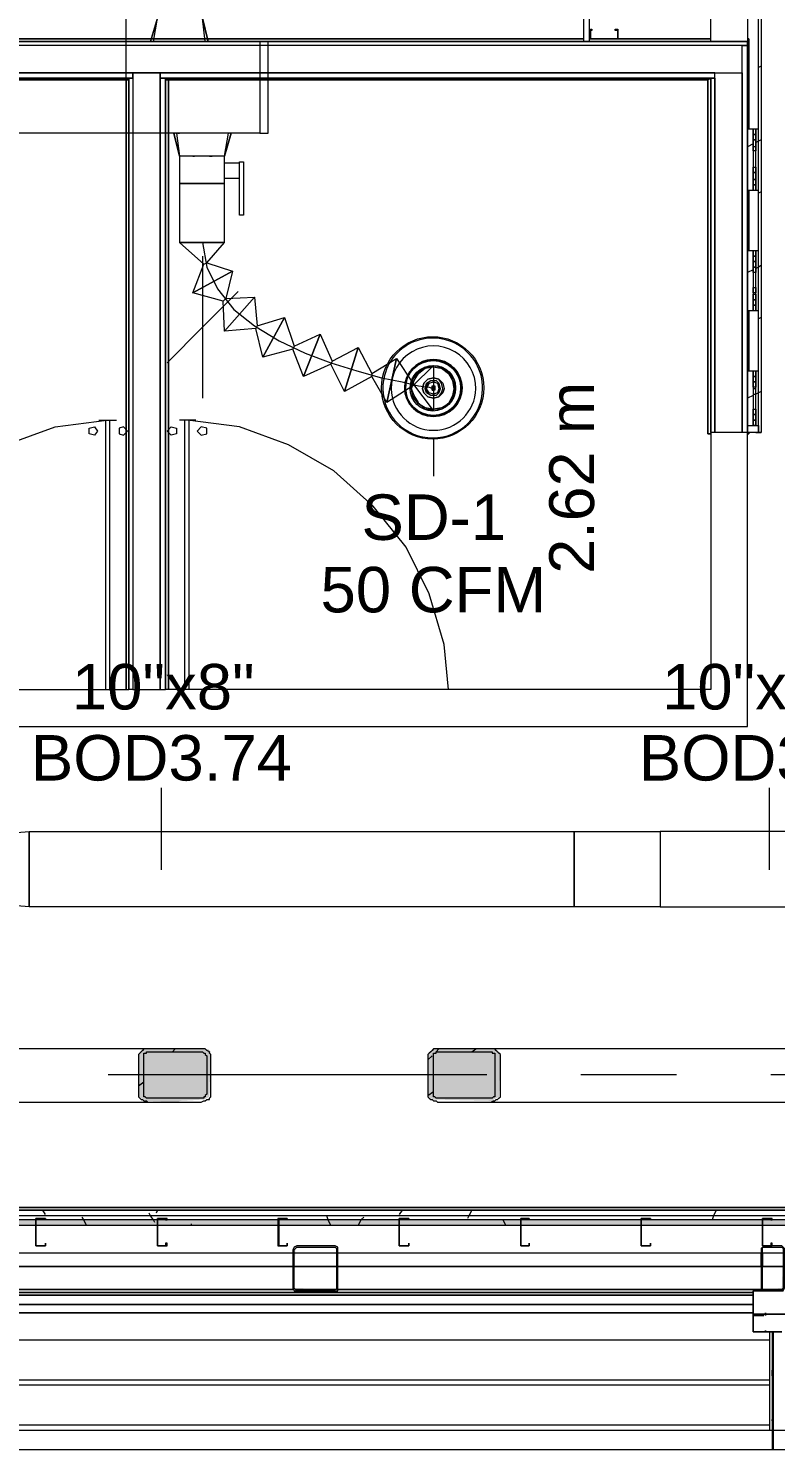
# Model space of a CAD drawing. Header units: metres. Extents: x 29 to 268, y -7 to 151.
# Drawn here: x 77.944 to 80.451, y 9.753 to 14.518 of the extents above; entities that cross this region are included whole.
import ezdxf

# ---------------------------------------------------------------- set-up
doc = ezdxf.new("R2010")
doc.units = ezdxf.units.M
doc.layers.add('HVAC - Ductos', color=5, linetype='Continuous', lineweight=50)
doc.layers.add('PDF2_Geometry', color=7, linetype='Continuous', true_color=0xaaaaaa)
doc.layers.add('PDF2_Solid Fills', color=7, linetype='Continuous', true_color=0xffffff)
doc.layers.add('PDF2_Text', color=7, linetype='Continuous')
doc.styles.add('PDF Helvetica', font='')
doc.styles.get('PDF Helvetica').set_extended_font_data('Helvetica')

msp = doc.modelspace()

# ---------------------------------------------------------------- hatches: boundary and pattern name
at = {"layer": 'PDF2_Solid Fills', "lineweight": 0, "transparency": 33554559}
for points in [[(78.3448, 10.9223), (78.45, 10.9177), (78.4502, 10.9177), (78.4502, 10.9223), (78.5327, 10.9269), (78.551, 10.936), (78.5556, 11.0864), (78.5556, 11.0873), (78.5465, 11.0965), (78.3265, 11.0965), (78.3219, 11.0919), (78.3173, 11.0873), (78.3127, 11.0781), (78.3127, 10.936), (78.3173, 10.936), (78.3219, 10.9315), (78.331, 10.9269)], [(79.3027, 10.9269), (79.5041, 10.9223), (79.5043, 10.9223), (79.5043, 10.9269), (79.5227, 10.936), (79.5273, 11.0818), (79.5273, 11.0827), (79.5135, 11.0965), (79.2981, 11.0965), (79.2935, 11.0919), (79.2889, 11.0873), (79.2843, 11.0781), (79.2843, 10.936), (79.2889, 10.936), (79.2935, 10.9315)], [(78.8352, 10.2944), (78.8352, 10.2852), (78.9819, 10.2852), (78.9819, 10.4364), (78.8352, 10.4364), (78.8306, 10.4273), (78.8306, 10.2944), (78.8352, 10.2989), (78.8398, 10.4319), (78.9773, 10.4319), (78.9773, 10.2898), (78.8398, 10.2944)]]:
    msp.add_hatch(color=256, dxfattribs=at).paths.add_polyline_path(points)
h = msp.add_hatch(color=256, dxfattribs=at)
h.paths.add_polyline_path([(48.7362, 10.5052), (48.7362, 10.5235), (46.7241, 10.5235), (46.7241, 10.5052)])
h.paths.add_polyline_path([(93.204, 10.5052), (93.204, 10.5235), (91.3708, 10.5235), (91.3708, 10.5052)])
h.paths.add_polyline_path([(91.3662, 10.5052), (91.3662, 10.5235), (89.3403, 10.5235), (89.3403, 10.5052)])
h.paths.add_polyline_path([(89.3357, 10.5052), (89.3357, 10.5235), (88.529, 10.5235), (88.529, 10.5052)])
h.paths.add_polyline_path([(88.5245, 10.5052), (88.5245, 10.5235), (86.4986, 10.5235), (86.4986, 10.5052)])
h.paths.add_polyline_path([(86.494, 10.5052), (86.494, 10.5235), (84.4682, 10.5235), (84.4682, 10.5052)])
h.paths.add_polyline_path([(84.4636, 10.5052), (84.4636, 10.5235), (83.6569, 10.5235), (83.6569, 10.5052)])
h.paths.add_polyline_path([(83.6523, 10.5052), (83.6523, 10.5235), (81.6265, 10.5235), (81.6265, 10.5052)])
h.paths.add_polyline_path([(81.6219, 10.5052), (81.6219, 10.5235), (78.7847, 10.5235), (78.7847, 10.5052)])
h.paths.add_polyline_path([(78.7802, 10.5052), (78.7802, 10.5235), (76.7543, 10.5235), (76.7543, 10.5052)])
h.paths.add_polyline_path([(76.7497, 10.5052), (76.7497, 10.5235), (73.9126, 10.5235), (73.9126, 10.5052)])
h.paths.add_polyline_path([(73.9081, 10.5052), (73.9081, 10.5235), (71.8822, 10.5235), (71.8822, 10.5052)])
h.paths.add_polyline_path([(71.8776, 10.5052), (71.8776, 10.5235), (71.071, 10.5235), (71.071, 10.5052)])
h.paths.add_polyline_path([(71.0664, 10.5052), (71.0664, 10.5235), (69.0405, 10.5235), (69.0405, 10.5052)])
h.paths.add_polyline_path([(69.036, 10.5052), (69.036, 10.5235), (67.01, 10.5235), (67.01, 10.5052)])
h.paths.add_polyline_path([(67.0055, 10.5052), (67.0055, 10.5235), (66.1988, 10.5235), (66.1988, 10.5052)])
h.paths.add_polyline_path([(66.1942, 10.5052), (66.1942, 10.5235), (64.1684, 10.5235), (64.1684, 10.5052)])
h.paths.add_polyline_path([(64.1638, 10.5052), (64.1638, 10.5235), (62.1379, 10.5235), (62.1379, 10.5052)])
h.paths.add_polyline_path([(62.1334, 10.5052), (62.1334, 10.5235), (61.3267, 10.5235), (61.3267, 10.5052)])
h.paths.add_polyline_path([(61.3221, 10.5052), (61.3221, 10.5235), (59.2963, 10.5235), (59.2963, 10.5052)])
h.paths.add_polyline_path([(59.2917, 10.5052), (59.2917, 10.5235), (56.4546, 10.5235), (56.4546, 10.5052)])
h.paths.add_polyline_path([(56.45, 10.5052), (56.45, 10.5235), (54.4242, 10.5235), (54.4242, 10.5052)])
h.paths.add_polyline_path([(54.4196, 10.5052), (54.4196, 10.5235), (51.5824, 10.5235), (51.5824, 10.5052)])
h.paths.add_polyline_path([(51.5778, 10.5052), (51.5778, 10.5235), (49.552, 10.5235), (49.552, 10.5052)])
h.paths.add_polyline_path([(49.5474, 10.5052), (49.5474, 10.5235), (48.7408, 10.5235), (48.7408, 10.5052)])
h = msp.add_hatch(color=256, dxfattribs=at)
h.paths.add_polyline_path([(80.4761, 10.4319), (80.4761, 10.4364), (80.4119, 10.4364)])
h.paths.add_polyline_path([(80.4761, 10.2898), (80.4806, 10.4259), (80.4806, 10.4273), (80.4761, 10.4273), (80.4715, 10.2944), (80.4073, 10.2898), (80.4761, 10.2852)])
h.paths.add_polyline_path([(80.4073, 10.4273), (80.4027, 10.4273), (80.4027, 10.2944)])

# ---------------------------------------------------------------- linework, layer by layer
at = {"layer": 'HVAC - Ductos', "lineweight": 0}
for points in [[(78.2715, 14.3185), (78.2715, 14.6485)], [(78.3631, 14.4744), (78.3769, 14.5523), (78.3539, 14.4744), (78.3585, 14.4744), (78.3631, 14.4744), (78.3677, 14.4744), (78.3769, 14.4744)], [(78.3585, 14.4744), (78.3539, 14.4744), (78.3769, 14.5523), (78.3815, 14.5523), (78.3769, 14.5523)], [(78.5465, 14.4744), (78.5281, 14.5523), (78.5465, 14.4744)], [(78.5373, 14.4744), (78.5281, 14.5523)], [(78.3723, 14.4744), (78.3723, 14.4744)], [(78.3815, 14.4744), (78.3952, 14.4744), (78.3997, 14.4744)], [(78.4043, 14.4744), (78.4089, 14.4744), (78.4181, 14.4744), (78.4319, 14.4744), (78.4365, 14.4744), (78.441, 14.4744), (78.4639, 14.4744)], [(78.4685, 14.4744), (78.4731, 14.4744), (78.4869, 14.4744), (78.496, 14.4744), (78.5006, 14.4744), (78.5052, 14.4744), (78.5235, 14.4744)], [(78.5281, 14.4744), (78.5373, 14.4744), (78.5419, 14.4744), (78.5465, 14.4744), (78.5419, 14.4744)], [(78.4319, 14.1673), (78.4502, 14.0894), (78.4319, 14.1673)], [(78.5097, 14.1673), (78.5052, 14.1673), (78.4915, 14.1673), (78.4823, 14.1673), (78.4777, 14.1673), (78.4731, 14.1673), (78.4548, 14.1673), (78.441, 14.1673), (78.4502, 14.0894)], [(78.4456, 14.1673), (78.4502, 14.1673)], [(78.6198, 14.1673), (78.6244, 14.1673), (78.6015, 14.0894), (78.5969, 14.0894), (78.5923, 14.0894), (78.5831, 14.0894), (78.5647, 14.0894), (78.5465, 14.0894), (78.5281, 14.0894), (78.5097, 14.0894), (78.4915, 14.0894), (78.4731, 14.0894), (78.4593, 14.0894), (78.4548, 14.0894), (78.4502, 14.0894), (78.4502, 13.9977), (78.4548, 13.9977), (78.4593, 13.9977), (78.4731, 13.9977), (78.4915, 13.9977), (78.5097, 13.9977), (78.5281, 13.9977), (78.5465, 13.9977), (78.5647, 13.9977), (78.5831, 13.9977), (78.5923, 13.9977), (78.6015, 13.9977), (78.6015, 14.0161), (78.6519, 14.0161)], [(78.5969, 14.1673), (78.5831, 14.1673), (78.5739, 14.1673), (78.5693, 14.1673), (78.5602, 14.1673), (78.5465, 14.1673), (78.5419, 14.1673), (78.5373, 14.1673), (78.5143, 14.1673)], [(78.6519, 14.0207), (78.6519, 14.0252), (78.6519, 14.0298), (78.6519, 14.0389), (78.6519, 14.0435), (78.6519, 14.0481), (78.6519, 14.0573), (78.6519, 14.0619), (78.6519, 14.0665), (78.6015, 14.0665), (78.6015, 14.0894), (78.6152, 14.1673)], [(78.6015, 14.0894), (78.6244, 14.1673), (78.6198, 14.1673), (78.6152, 14.1673), (78.6106, 14.1673), (78.6015, 14.1673)], [(78.4548, 14.0894), (78.4548, 14.0894)], [(78.4548, 14.0894), (78.4548, 14.0894)], [(78.6015, 14.0161), (78.6015, 14.0207), (78.6015, 14.0252), (78.6015, 14.0298), (78.6015, 14.0389), (78.6015, 14.0481), (78.6015, 14.0573), (78.6015, 14.0619), (78.6015, 14.0665)], [(78.5419, 13.7319), (78.6289, 13.7044), (78.496, 13.6311), (78.5327, 13.7273), (78.5419, 13.7319), (78.6015, 13.8007), (78.6015, 13.9977), (78.5923, 13.9977), (78.5831, 13.9977), (78.5647, 13.9977), (78.5465, 13.9977), (78.5281, 13.9977), (78.5097, 13.9977), (78.4915, 13.9977), (78.4731, 13.9977), (78.4593, 13.9977), (78.4548, 13.9977), (78.4502, 13.9977), (78.4502, 13.8007), (78.6015, 13.8007), (78.4502, 13.8007), (78.5327, 13.7273)], [(78.5281, 13.8007), (78.5419, 13.7181), (78.5785, 13.6448), (78.6335, 13.5761), (78.7023, 13.5211), (78.7847, 13.4707), (78.8719, 13.4294), (78.9589, 13.3973), (79.0461, 13.3698), (79.1285, 13.3469), (79.1973, 13.3331), (79.2523, 13.3194), (79.2889, 13.3148), (79.3027, 13.3102)], [(78.5281, 13.7548), (78.5281, 13.5165), (78.5281, 13.2781)], [(78.606, 13.6127), (78.7023, 13.6173), (78.6015, 13.5027), (78.5969, 13.6035), (78.496, 13.6311), (78.6289, 13.7044), (78.606, 13.6127), (78.5969, 13.6035)], [(78.6473, 13.6357), (78.5281, 13.5165), (78.4089, 13.3973)], [(78.7115, 13.5211), (78.8031, 13.5485), (78.7298, 13.4157), (78.7069, 13.5119), (78.6015, 13.5027), (78.7023, 13.6173), (78.7115, 13.5211), (78.7069, 13.5119)], [(78.8352, 13.4523), (78.9223, 13.4935), (78.8673, 13.3515), (78.8306, 13.4431), (78.7298, 13.4157), (78.8031, 13.5485), (78.8352, 13.4523), (78.8306, 13.4431)], [(78.9635, 13.4019), (79.0506, 13.4477), (79.0048, 13.3011), (78.9589, 13.3927), (78.8673, 13.3515), (78.9223, 13.4935), (78.9635, 13.4019), (78.9589, 13.3927)], [(79.0965, 13.3607), (79.1789, 13.4111), (79.1469, 13.2644), (79.0965, 13.3515), (79.0048, 13.3011), (79.0506, 13.4477), (79.0965, 13.3607), (79.0965, 13.3515)], [(79.2339, 13.3194), (79.1469, 13.2644), (79.1789, 13.4111), (79.2339, 13.3285), (79.2339, 13.3194), (79.3027, 13.3881), (79.3027, 13.2369), (79.2752, 13.2415), (79.2706, 13.2461), (79.2523, 13.2598), (79.2339, 13.2827), (79.2293, 13.2873)], [(79.2523, 13.2644), (79.2385, 13.2873), (79.2293, 13.3102), (79.2385, 13.3377), (79.2523, 13.3607), (79.2752, 13.3789), (79.3027, 13.3835), (79.3302, 13.3789), (79.3531, 13.3607), (79.3669, 13.3377), (79.3715, 13.3102), (79.3669, 13.2873), (79.3531, 13.2598), (79.3302, 13.2461), (79.3027, 13.2415), (79.2752, 13.2461), (79.2523, 13.2598)], [(79.2293, 13.3377), (79.2339, 13.3423), (79.2523, 13.3652), (79.2706, 13.3789), (79.2752, 13.3835)], [(79.2752, 13.3789), (79.3027, 13.3881)], [(79.3027, 13.3835), (79.3256, 13.3789)], [(79.3302, 13.3835), (79.3348, 13.3789), (79.3531, 13.3652), (79.3669, 13.3423)], [(79.3715, 13.3423), (79.3715, 13.3377), (79.3761, 13.3102), (79.3715, 13.2873), (79.3715, 13.2827)], [(79.2339, 13.2873), (79.2293, 13.3102), (79.2339, 13.3377)], [(79.3027, 13.2369), (79.2339, 13.3285)], [(79.3669, 13.2827), (79.3531, 13.2598), (79.3348, 13.2461), (79.3302, 13.2415)], [(79.3256, 13.2415), (79.3027, 13.2415)], [(79.3027, 13.1407), (79.3027, 13.0169)], [(78.3906, 11.6969), (78.3906, 11.9719)], [(80.4302, 11.6969), (80.4302, 11.9719)]]:
    msp.add_lwpolyline(points, dxfattribs=at)
for points in [[(78.7481, 14.4744), (78.7206, 14.4744), (78.7206, 14.1673), (76.3143, 14.1673), (76.3143, 14.4744), (78.7206, 14.4744), (78.7206, 14.1673), (78.7481, 14.1673)], [(78.4365, 14.1673), (78.4319, 14.1673)], [(78.496, 14.0894), (78.5006, 14.0894)], [(78.551, 14.0894), (78.5556, 14.0894), (78.5602, 14.0894), (78.5556, 14.0894)], [(78.6656, 13.8923), (78.6519, 13.8923), (78.6519, 14.0711), (78.6656, 14.0711)], [(78.4502, 13.8007), (78.4548, 13.8007), (78.4593, 13.8007), (78.4731, 13.8007), (78.4915, 13.8007), (78.5097, 13.8007), (78.5281, 13.8007), (78.5465, 13.8007), (78.5647, 13.8007), (78.5831, 13.8007), (78.5923, 13.8007), (78.6015, 13.8007), (78.5923, 13.8007), (78.5831, 13.8007), (78.5647, 13.8007), (78.5465, 13.8007), (78.5281, 13.8007), (78.5097, 13.8007), (78.4915, 13.8007), (78.4731, 13.8007), (78.4593, 13.8007), (78.4548, 13.8007)], [(79.2661, 13.3102), (79.2706, 13.2965), (79.2843, 13.2827), (79.3027, 13.2781), (79.3211, 13.2827), (79.3302, 13.2965), (79.3348, 13.3102), (79.3302, 13.3285), (79.3211, 13.3423), (79.3027, 13.3469), (79.2843, 13.3423), (79.2706, 13.3285), (79.2661, 13.3102), (79.2706, 13.3285), (79.2843, 13.3423), (79.3027, 13.3469), (79.3211, 13.3423), (79.3348, 13.3285), (79.3393, 13.3102), (79.3348, 13.2965), (79.3211, 13.2827), (79.3027, 13.2781), (79.2843, 13.2827), (79.2706, 13.2965)], [(79.2752, 13.3102), (79.2798, 13.3285), (79.2935, 13.3377), (79.3119, 13.3377), (79.3211, 13.3285), (79.3256, 13.3102), (79.3211, 13.2965), (79.3119, 13.2873), (79.2935, 13.2873), (79.2843, 13.2965)], [(79.2752, 13.3102), (79.2843, 13.3285), (79.2935, 13.3377), (79.3119, 13.3377), (79.3211, 13.3285), (79.3256, 13.3102), (79.3211, 13.2965), (79.3119, 13.2873), (79.2935, 13.2873), (79.2798, 13.2965)], [(79.2798, 13.3102), (79.2889, 13.3285), (79.3027, 13.3331), (79.3165, 13.3285), (79.3211, 13.3102), (79.3165, 13.2965), (79.3027, 13.2919), (79.2889, 13.2965)], [(79.3073, 13.3102), (79.3027, 13.3148), (79.2981, 13.3148), (79.2981, 13.3102), (79.2981, 13.3194), (79.3073, 13.3194)], [(79.2981, 13.3102), (79.2981, 13.3057), (79.3027, 13.3057), (79.3073, 13.3102), (79.3073, 13.3057), (79.2981, 13.3057)], [(82.5156, 11.8252), (80.0635, 11.8252), (80.0635, 11.5731), (82.5156, 11.5731), (82.5156, 11.8252), (82.6715, 11.9765), (82.6715, 11.5731), (82.5156, 11.5731)], [(77.946, 11.5731), (77.6527, 11.596), (77.6527, 11.8023), (77.946, 11.8252)], [(77.946, 11.8252), (79.7748, 11.8252), (79.7748, 11.5731), (77.946, 11.5731)], [(80.0635, 11.8252), (80.0635, 11.5731), (79.7748, 11.5731), (79.7748, 11.8252)]]:
    msp.add_lwpolyline(points, close=True, dxfattribs=at)
for points in [[(79.4677, 13.3102, 1.013409), (79.1331, 13.3102, 0.986365)], [(79.4448, 13.3102, 1.008129), (79.1606, 13.3102, 0.98102)], [(79.3989, 13.3102, 1.018374), (79.2065, 13.3102, 0.971356)]]:
    msp.add_lwpolyline(points, format="xyb", close=True, dxfattribs=at)
at = {"layer": 'HVAC - Ductos', "color": 7, "lineweight": 0}
for centre, radius in [((79.3001, 13.3129), 0.1716), ((79.3028, 13.3125), 0.0963), ((79.3001, 13.3125), 0.0937), ((79.3022, 13.3125), 0.0921), ((79.303, 13.3145), 0.0738), ((79.3008, 13.3113), 0.0761)]:
    msp.add_circle(centre, radius, dxfattribs=at)
at = {"layer": 'PDF2_Geometry', "lineweight": 0}
for points in [[(80.3569, 18.2373), (80.3569, 14.4744), (80.3569, 14.4607), (80.3569, 13.1636), (80.3385, 13.1636), (80.3385, 14.4607), (80.3569, 14.4607), (76.3281, 14.4607), (76.3281, 14.4744), (76.3189, 14.4835), (76.3189, 14.1811), (76.3189, 14.4835), (76.3281, 14.4835), (76.3189, 14.4835), (76.3281, 14.4744), (76.3281, 18.2373)], [(76.4518, 18.2373), (76.4518, 14.4744), (80.2331, 14.4744), (80.3569, 14.4744), (76.3281, 14.4744), (76.4518, 14.4744), (76.8597, 14.4744), (76.8781, 14.4744), (79.8069, 14.4744), (76.8781, 14.4744), (76.8781, 18.2373)], [(76.8597, 18.2373), (76.8597, 14.4744), (76.4518, 14.4744), (80.2331, 14.4744), (79.8252, 14.4744), (79.8069, 14.4744), (79.8069, 18.2373)], [(79.8252, 18.2373), (79.8252, 14.4744), (80.2331, 14.4744), (80.2331, 18.2373)], [(80.3569, 14.1811), (80.3569, 14.4744), (80.3615, 14.4835), (80.3569, 14.4835), (80.3615, 14.4835), (80.3615, 14.1811), (80.3615, 14.4835), (80.3569, 14.4744), (76.3281, 14.4744), (76.3281, 13.1636), (76.3281, 14.4744), (76.3281, 13.1636), (76.3097, 13.1636), (76.296, 13.1636), (76.2777, 13.1636)], [(76.3281, 12.1781), (80.2331, 12.1781), (80.3569, 12.1781), (80.3569, 13.1636), (80.3569, 14.3507), (80.3569, 14.4744), (80.3569, 14.1811), (80.3752, 14.1811), (80.3844, 14.1811), (80.3844, 14.1627), (80.3752, 14.1627), (80.3844, 14.1627), (80.3844, 14.1444), (80.3752, 14.1444), (80.3752, 14.1627), (80.3752, 14.1811), (80.3752, 13.9748), (80.3569, 13.9748), (80.3569, 13.7731), (80.3752, 13.7731), (80.3844, 13.7731), (80.3844, 13.7548), (80.3752, 13.7548), (80.3844, 13.7548), (80.3844, 13.7365), (80.3752, 13.7365), (80.3752, 13.7548), (80.3752, 13.7731), (80.3752, 13.5715), (80.3569, 13.5715), (80.3569, 13.3698), (80.3752, 13.3698), (80.3844, 13.3698), (80.3844, 13.3515), (80.3752, 13.3515), (80.3844, 13.3515), (80.3844, 13.3331), (80.3752, 13.3331), (80.3752, 13.3515), (80.3752, 13.3698), (80.3752, 13.1865), (80.3752, 13.2048), (80.3844, 13.2048), (80.3844, 13.1865), (80.3752, 13.1865), (80.3844, 13.1865), (80.3844, 13.3698), (80.3935, 13.3698)], [(79.8298, 14.4835), (79.8298, 14.4835)], [(79.8298, 14.4835), (79.8298, 14.4835)], [(79.9215, 14.4835), (79.9215, 14.4835)], [(79.9215, 14.4835), (79.9215, 14.4835)], [(80.3569, 14.4744), (80.3569, 14.4744)], [(80.4027, 14.3919), (80.3935, 14.3873)], [(76.4518, 12.3019), (78.2806, 12.3019), (78.2806, 14.3507), (78.2943, 14.3507), (78.2943, 14.369), (76.4381, 14.369)], [(76.4381, 14.3507), (78.2943, 14.3507), (78.2943, 12.3019), (78.2806, 12.3019), (78.2806, 14.3507), (78.2806, 12.3019), (78.2806, 14.3507), (76.4518, 14.3507), (78.2347, 14.3507), (76.4518, 14.3507)], [(76.461, 14.3461), (78.2806, 14.3461), (76.461, 14.3461)], [(78.2806, 14.3507), (78.2806, 12.3019), (78.2806, 14.3507)], [(78.386, 14.3507), (78.386, 14.3507)], [(78.4043, 14.3507), (78.4043, 14.3507)], [(78.4043, 12.3019), (78.4043, 14.3507), (78.4043, 12.3019)], [(80.2469, 14.3507), (80.2469, 14.3507)], [(80.3935, 13.9748), (80.3844, 13.9748), (80.3844, 14.1811), (80.3935, 14.1811)], [(80.3752, 14.1307), (80.3569, 14.1215)], [(80.3844, 14.1215), (80.3844, 14.1077), (80.3752, 14.1077), (80.3752, 14.1215)], [(80.4027, 14.1444), (80.3935, 14.1398), (80.3844, 14.1352)], [(80.3569, 13.7731), (80.3569, 13.9748)], [(80.4027, 13.9702), (80.3935, 13.9657)], [(80.3935, 13.5715), (80.3844, 13.5715), (80.3844, 13.7731), (80.3935, 13.7731)], [(80.4027, 13.7227), (80.3935, 13.7181), (80.3844, 13.7136)], [(80.3752, 13.709), (80.3569, 13.6998)], [(80.3569, 13.3698), (80.3569, 13.5715)], [(80.4027, 13.5485), (80.3935, 13.544)], [(80.4027, 13.3011), (80.3935, 13.2965), (80.3844, 13.2919), (80.3844, 13.3102), (80.3752, 13.3102), (80.3752, 13.2919), (80.3844, 13.2919)], [(80.3752, 13.2873), (80.3569, 13.2781)], [(77.3319, 12.3019), (77.3456, 12.4531), (77.396, 12.6227), (77.4739, 12.7785), (77.5839, 12.9161), (77.7169, 13.0352), (77.8681, 13.1223), (78.0331, 13.1819), (78.2073, 13.2048)], [(78.1798, 13.2048), (78.2393, 13.2048)], [(78.2027, 13.2048), (78.2027, 12.3019)], [(78.2165, 12.3019), (78.2165, 13.2048)], [(78.5052, 13.2048), (78.4502, 13.2048)], [(78.4685, 12.3019), (78.4685, 13.2048)], [(79.3531, 12.3019), (79.3393, 12.4531), (79.2889, 12.6227), (79.2111, 12.7785), (79.1011, 12.9161), (78.9681, 13.0352), (78.8169, 13.1223), (78.6519, 13.1819), (78.4777, 13.2048)], [(78.4823, 13.2048), (78.4823, 12.3019)], [(80.2331, 13.1636), (80.2331, 13.1636)], [(80.3569, 13.1636), (80.3569, 13.1636)], [(80.3844, 13.1636), (80.3752, 13.1636)], [(80.3844, 13.1636), (80.4027, 13.1636)], [(78.2806, 12.3019), (78.2806, 12.3019)], [(78.3448, 11.0965), (74.6414, 11.0965)], [(78.4273, 11.0873), (78.4365, 11.0965)], [(79.2843, 11.0598), (79.2981, 11.0735)], [(79.3119, 11.0873), (79.3211, 11.0965)], [(79.4311, 11.0873), (79.4448, 11.0965)], [(83.1894, 11.0965), (79.4952, 11.0965)], [(79.4815, 11.0093), (78.2119, 11.0093)], [(80.1185, 11.0093), (79.7977, 11.0093)], [(81.7044, 11.0093), (80.4348, 11.0093)], [(78.3127, 10.9727), (78.331, 10.9865)], [(74.6414, 10.9177), (78.3448, 10.9177)], [(79.2843, 10.9406), (79.3027, 10.9544)], [(79.4952, 10.9177), (83.1894, 10.9177)], [(93.204, 10.5556), (46.7241, 10.5556), (46.7241, 10.5281), (46.7241, 10.4364), (46.7241, 10.4136), (93.204, 10.4136)], [(93.204, 10.5373), (46.7241, 10.5373)], [(74.4077, 10.5556), (83.4049, 10.5556)], [(83.4049, 10.5556), (74.4077, 10.5556)], [(74.4077, 10.5556), (83.4049, 10.5556)], [(83.4049, 10.5556), (74.4077, 10.5556)], [(74.4077, 10.5556), (83.4049, 10.5556)], [(74.4077, 10.5556), (83.4049, 10.5556)], [(74.4077, 10.5556), (83.4049, 10.5556)], [(83.4049, 10.5556), (74.4077, 10.5556)], [(74.4077, 10.5556), (83.4049, 10.5556)], [(83.4049, 10.5556), (74.4077, 10.5556)], [(78.7802, 10.5235), (78.3769, 10.5235), (77.9689, 10.5235), (77.5656, 10.5235), (77.1577, 10.5235), (76.7543, 10.5235)], [(78.7802, 10.5052), (78.3769, 10.5052), (77.9689, 10.5052), (77.5656, 10.5052), (77.1577, 10.5052), (76.7543, 10.5052)], [(81.6219, 10.5235), (81.2185, 10.5235), (80.8107, 10.5235), (80.4073, 10.5235), (79.9994, 10.5235), (79.5961, 10.5235), (79.1881, 10.5235), (78.7847, 10.5235)], [(81.6219, 10.5052), (81.2185, 10.5052), (80.8107, 10.5052), (80.4073, 10.5052), (79.9994, 10.5052), (79.5961, 10.5052), (79.1881, 10.5052), (78.7847, 10.5052)], [(80.4119, 10.4364), (80.4073, 10.4319), (80.4027, 10.4273), (80.4027, 10.2944), (80.4073, 10.2852), (80.4119, 10.2852), (80.4715, 10.2852), (80.4761, 10.2852), (80.4807, 10.2944), (80.4807, 10.4273), (80.4761, 10.4319), (80.4715, 10.4364), (80.4394, 10.4364)], [(78.8306, 10.4136), (78.8306, 10.3677)], [(78.9819, 10.3677), (78.9819, 10.4136)], [(80.4027, 10.3677), (80.4027, 10.4136)], [(80.4073, 10.4136), (80.4073, 10.3677)], [(78.8673, 10.2119), (78.9452, 10.2119)], [(80.3752, 10.2027), (80.3752, 10.2027)], [(80.3752, 10.2027), (80.3752, 10.2027)], [(80.4165, 10.2027), (80.4165, 10.2073), (80.4165, 10.2119)], [(80.4165, 10.2027), (80.4165, 10.2073), (80.4165, 10.2119)], [(80.4165, 10.2119), (80.4165, 10.2073), (80.4165, 10.2027)], [(80.4165, 10.2119), (80.4165, 10.2073), (80.4165, 10.2027)], [(80.4715, 10.1477), (80.4165, 10.1477), (80.4119, 10.1477), (80.4073, 10.1477), (80.4119, 10.1477), (80.4165, 10.1477), (80.4165, 10.1523), (80.4165, 10.1477), (80.4302, 10.1477), (80.4165, 10.1477), (80.4715, 10.1477)], [(77.3731, 9.7535), (80.4439, 9.7535), (80.4439, 9.7627), (80.4439, 9.7719), (80.4439, 9.7856), (80.4439, 9.7993), (80.4439, 9.8177), (80.4439, 10.1477), (80.4394, 10.1477), (80.4302, 10.1477), (80.4302, 9.8177), (77.3869, 9.8177)], [(80.4302, 10.1202), (77.3869, 10.1202)], [(80.4715, 10.1477), (80.4165, 10.1477), (80.3752, 10.1477), (80.4165, 10.1477), (80.4119, 10.1477), (80.4073, 10.1477), (80.4119, 10.1477), (80.4165, 10.1477), (80.4715, 10.1477)], [(80.4257, 10.1477), (80.4165, 10.1477), (80.4257, 10.1477)], [(80.4257, 10.1477), (80.4165, 10.1477), (80.4257, 10.1477)], [(80.4302, 10.1477), (80.4394, 10.1477), (80.4439, 10.1477)], [(80.4302, 10.1477), (80.4302, 10.1477)], [(80.4302, 10.1477), (80.4302, 10.1477)], [(80.4394, 10.1477), (80.4394, 9.8177)], [(80.4439, 9.8177), (80.4394, 9.8177), (80.4394, 9.7993), (80.4394, 9.7856), (80.4394, 9.7719), (80.4394, 9.7627), (80.4394, 9.7535), (83.5148, 9.7535), (83.5148, 9.7627), (83.5148, 9.7719), (83.5148, 9.7856), (83.5148, 9.7993), (83.5148, 9.8177), (83.5148, 10.1431)], [(80.4577, 10.1477), (80.4439, 10.1477), (80.4577, 10.1477)], [(80.4394, 10.001), (80.4394, 10.0194)], [(77.3869, 9.9873), (80.4302, 9.9873)], [(80.4302, 9.969), (77.3869, 9.969)], [(86.5811, 9.8177), (83.5103, 9.8177), (83.5148, 9.8177), (80.4394, 9.8177), (80.4439, 9.8177), (77.3731, 9.8177), (77.3777, 9.8177), (74.3068, 9.8177), (74.3114, 9.8177), (71.2405, 9.8177), (71.2451, 9.8177), (68.1743, 9.8177), (68.1788, 9.8177), (65.108, 9.8177), (65.1126, 9.8177), (62.0417, 9.8177), (62.0463, 9.8177), (58.9755, 9.8177), (58.98, 9.8177), (55.9091, 9.8177)], [(77.3869, 9.836), (80.4302, 9.836)], [(80.4394, 9.8498), (80.4394, 9.8544)], [(80.4302, 9.7535), (80.4394, 9.7535)], [(80.4302, 9.7535), (80.4302, 9.7535)], [(80.4394, 9.7535), (80.4394, 9.7535)], [(80.4439, 9.7535), (80.4577, 9.7535)], [(80.4439, 9.7535), (80.4439, 9.7535)]]:
    msp.add_lwpolyline(points, dxfattribs=at)
for points in [[(80.4027, 13.1636), (80.3935, 13.1636), (80.3935, 14.5523), (80.4027, 14.5523)], [(79.8343, 14.5157), (79.8343, 14.5111), (79.8298, 14.5111), (79.8298, 14.4835), (79.9215, 14.4835), (79.9215, 14.5111), (79.9123, 14.5111), (79.9123, 14.5157), (79.9215, 14.5157), (79.9215, 14.4835), (79.8298, 14.4835), (79.8298, 14.5157)], [(76.3418, 14.4607), (76.3418, 14.369), (80.3385, 14.369), (80.3385, 14.4607)], [(79.8069, 14.4835), (76.8781, 14.4835)], [(79.8298, 14.4835), (79.8252, 14.4835)], [(80.2331, 14.4835), (79.9215, 14.4835)], [(80.3569, 13.1636), (80.3569, 14.4744)], [(78.2943, 14.3507), (78.2806, 14.3507), (76.4518, 14.3507), (76.4381, 14.3507)], [(78.2715, 12.3019), (78.2715, 14.3507)], [(80.2239, 14.3461), (80.2239, 13.159), (80.2239, 14.3461), (80.2331, 14.3507), (80.2331, 13.1636), (80.2331, 14.3507), (80.2469, 14.3507), (78.386, 14.3507), (78.386, 12.3019), (78.386, 14.369), (78.2943, 14.369), (78.2943, 12.3019), (78.386, 12.3019), (78.4043, 12.3019), (78.4043, 14.3507), (78.386, 14.3507), (78.4043, 14.3507), (80.2331, 14.3507), (78.4502, 14.3507), (80.2331, 14.3507), (80.2469, 14.3507), (80.2469, 13.1636), (80.2331, 13.1636), (80.2331, 12.3019), (78.4043, 12.3019), (78.4043, 14.3507), (78.4043, 12.3019), (78.4043, 14.3507), (80.2331, 14.3507), (80.2331, 13.1636), (80.2331, 14.3507), (80.2331, 13.1636), (80.2331, 14.3507)], [(78.386, 14.369), (78.386, 14.3507), (80.2469, 14.3507), (80.2469, 14.369)], [(80.2239, 14.3461), (78.4043, 14.3461)], [(78.4135, 12.3019), (78.4135, 14.3507)], [(80.3385, 14.369), (80.3385, 13.1636), (80.2469, 13.1636), (80.2469, 14.369)], [(80.3844, 14.1444), (80.3844, 14.1215), (80.3752, 14.1215), (80.3752, 14.1444)], [(80.3844, 14.0527), (80.3844, 14.0344), (80.3752, 14.0344), (80.3752, 14.0527)], [(80.3844, 14.0344), (80.3844, 14.0115), (80.3752, 14.0115), (80.3752, 14.0344)], [(80.3752, 14.0115), (80.3844, 14.0115), (80.3844, 13.9931), (80.3752, 13.9931)], [(80.3615, 13.7731), (80.3615, 13.9748)], [(80.3844, 13.9931), (80.3844, 13.9748), (80.3752, 13.9748), (80.3752, 13.9931)], [(80.3844, 13.7365), (80.3844, 13.7181), (80.3752, 13.7181), (80.3752, 13.7365)], [(80.3844, 13.7181), (80.3844, 13.6998), (80.3752, 13.6998), (80.3752, 13.7181)], [(80.3844, 13.6494), (80.3844, 13.6311), (80.3752, 13.6311), (80.3752, 13.6494)], [(80.3844, 13.6265), (80.3844, 13.6081), (80.3752, 13.6081), (80.3752, 13.6265)], [(80.3752, 13.6081), (80.3844, 13.6081), (80.3844, 13.5898), (80.3752, 13.5898)], [(80.3844, 13.6081), (80.3844, 13.5898), (80.3752, 13.5898), (80.3752, 13.6081)], [(80.3844, 13.5898), (80.3844, 13.5715), (80.3752, 13.5715), (80.3752, 13.5898)], [(80.3615, 13.3698), (80.3615, 13.5715)], [(80.3844, 13.3331), (80.3844, 13.3148), (80.3752, 13.3148), (80.3752, 13.3331)], [(80.3844, 13.2415), (80.3844, 13.2231), (80.3752, 13.2231), (80.3752, 13.2415)], [(80.3844, 13.2231), (80.3844, 13.2048), (80.3752, 13.2048), (80.3752, 13.2231)], [(78.1752, 13.1681), (78.166, 13.1544), (78.1477, 13.159), (78.1477, 13.1773), (78.166, 13.1819)], [(78.276, 13.1681), (78.2623, 13.1819), (78.2485, 13.1773), (78.2485, 13.159), (78.2623, 13.1544)], [(78.4089, 13.1681), (78.4227, 13.1819), (78.441, 13.1773), (78.441, 13.159), (78.4227, 13.1544)], [(78.5097, 13.1681), (78.5235, 13.1544), (78.5419, 13.159), (78.5419, 13.1773), (78.5235, 13.1819)], [(80.2239, 13.159), (80.2331, 13.159)], [(80.3569, 13.1636), (80.3569, 13.1865), (80.3935, 13.1865), (80.3935, 13.1636)], [(80.3615, 13.159), (80.3569, 13.159), (80.3615, 13.159), (80.3615, 13.1636)], [(78.3448, 11.0965), (78.3402, 11.0965), (78.331, 11.0965), (78.3265, 11.0919), (78.3219, 11.0873), (78.3173, 11.0827), (78.3127, 11.0781), (78.3127, 11.0735), (78.3127, 10.9452), (78.3127, 10.936), (78.3173, 10.9315), (78.3219, 10.9269), (78.3265, 10.9269), (78.331, 10.9223), (78.3402, 10.9223), (78.3448, 10.9177), (78.5235, 10.9177), (78.5327, 10.9223), (78.5373, 10.9223), (78.5419, 10.9269), (78.551, 10.9269), (78.551, 10.9315), (78.5556, 10.936), (78.5556, 10.9452), (78.5556, 11.0735), (78.5556, 11.0781), (78.551, 11.0827), (78.551, 11.0873), (78.5419, 11.0919), (78.5373, 11.0965), (78.5327, 11.0965), (78.5235, 11.0965)], [(78.331, 10.9452), (78.331, 11.0735), (78.331, 11.0781), (78.331, 11.0827), (78.3356, 11.0827), (78.3402, 11.0827), (78.3402, 11.0873), (78.3448, 11.0873), (78.5235, 11.0873), (78.5281, 11.0873), (78.5327, 11.0827), (78.5373, 11.0827), (78.5373, 11.0781), (78.5419, 11.0735), (78.5419, 10.9452), (78.5373, 10.9406), (78.5373, 10.936), (78.5327, 10.936), (78.5327, 10.9315), (78.5281, 10.9315), (78.5235, 10.9315), (78.3448, 10.9315), (78.3402, 10.9315), (78.3356, 10.936), (78.331, 10.936), (78.331, 10.9406)], [(79.4952, 10.9177), (79.5043, 10.9223), (79.5089, 10.9223), (79.5135, 10.9269), (79.5181, 10.9269), (79.5227, 10.9315), (79.5273, 10.936), (79.5273, 10.9452), (79.5273, 11.0735), (79.5273, 11.0781), (79.5227, 11.0827), (79.5181, 11.0873), (79.5135, 11.0919), (79.5089, 11.0965), (79.5043, 11.0965), (79.4952, 11.0965), (79.3165, 11.0965), (79.3119, 11.0965), (79.3027, 11.0965), (79.2981, 11.0919), (79.2935, 11.0873), (79.2889, 11.0827), (79.2843, 11.0781), (79.2843, 11.0735), (79.2843, 10.9452), (79.2843, 10.936), (79.2889, 10.9315), (79.2935, 10.9269), (79.2981, 10.9269), (79.3027, 10.9223), (79.3119, 10.9223), (79.3165, 10.9177)], [(79.5089, 11.0735), (79.5089, 10.9452), (79.5089, 10.9406), (79.5089, 10.936), (79.5043, 10.936), (79.4998, 10.9315), (79.4952, 10.9315), (79.3165, 10.9315), (79.3119, 10.9315), (79.3073, 10.936), (79.3027, 10.936), (79.3027, 10.9406), (79.3027, 10.9452), (79.3027, 11.0735), (79.3027, 11.0781), (79.3027, 11.0827), (79.3073, 11.0827), (79.3119, 11.0827), (79.3119, 11.0873), (79.3165, 11.0873), (79.4952, 11.0873), (79.4998, 11.0873), (79.4998, 11.0827), (79.5043, 11.0827), (79.5089, 11.0827), (79.5089, 11.0781)], [(74.4077, 10.5648), (83.4049, 10.5648)], [(74.4077, 10.5648), (83.4049, 10.5648)], [(78.001, 10.5281), (77.9735, 10.5281), (77.9689, 10.5281), (77.9689, 10.5235), (77.9689, 10.4364), (77.9735, 10.4364), (78.001, 10.4364), (78.001, 10.4456), (78.001, 10.4364), (77.9735, 10.4364), (77.9689, 10.4364), (77.9689, 10.5235), (77.9689, 10.5281), (77.9735, 10.5281), (78.001, 10.5281), (78.001, 10.5235)], [(78.4089, 10.5281), (78.3769, 10.5281), (78.3769, 10.5235), (78.3769, 10.4364), (78.4089, 10.4364), (78.4089, 10.4456), (78.4043, 10.4456), (78.4043, 10.4364), (78.3769, 10.4364), (78.3769, 10.5235), (78.3769, 10.5281), (78.4043, 10.5281), (78.4043, 10.5235), (78.4089, 10.5235)], [(78.8123, 10.5281), (78.7847, 10.5281), (78.7802, 10.5281), (78.7802, 10.5235), (78.7802, 10.4364), (78.7847, 10.4364), (78.8123, 10.4364), (78.8123, 10.4456), (78.8123, 10.4364), (78.7847, 10.4364), (78.7847, 10.5235), (78.7847, 10.5281), (78.8123, 10.5281), (78.8123, 10.5235)], [(79.2202, 10.5281), (79.1881, 10.5281), (79.1881, 10.5235), (79.1881, 10.4364), (79.2202, 10.4364), (79.2202, 10.4456), (79.2202, 10.4364), (79.1881, 10.4364), (79.1881, 10.5235), (79.1881, 10.5281), (79.2202, 10.5281), (79.2202, 10.5235)], [(79.6235, 10.5281), (79.5961, 10.5281), (79.5961, 10.5235), (79.5961, 10.4364), (79.6235, 10.4364), (79.6235, 10.4456), (79.6235, 10.4364), (79.5961, 10.4364), (79.5961, 10.5235), (79.5961, 10.5281), (79.6235, 10.5281), (79.6235, 10.5235)], [(80.0315, 10.5281), (80.0039, 10.5281), (79.9994, 10.5281), (79.9994, 10.5235), (79.9994, 10.4364), (80.0039, 10.4364), (80.0315, 10.4364), (80.0315, 10.4456), (80.0315, 10.4364), (80.0039, 10.4364), (79.9994, 10.4364), (79.9994, 10.5235), (79.9994, 10.5281), (80.0039, 10.5281), (80.0315, 10.5281), (80.0315, 10.5235)], [(80.4394, 10.5281), (80.4073, 10.5281), (80.4073, 10.5235), (80.4073, 10.4364), (80.4394, 10.4364), (80.4394, 10.4456), (80.4348, 10.4456), (80.4348, 10.4364), (80.4073, 10.4364), (80.4073, 10.5235), (80.4073, 10.5281), (80.4348, 10.5281), (80.4348, 10.5235), (80.4394, 10.5235)], [(78.9727, 10.4364), (78.8443, 10.4364), (78.8352, 10.4319), (78.8306, 10.4227), (78.8306, 10.2944), (78.8352, 10.2852), (78.8443, 10.2852), (78.9727, 10.2852), (78.9819, 10.2852), (78.9819, 10.2944), (78.9819, 10.4227), (78.9819, 10.4319)], [(78.8352, 10.4227), (78.8398, 10.4273), (78.8443, 10.4319), (78.9727, 10.4319), (78.9773, 10.4273), (78.9773, 10.4227), (78.9773, 10.2944), (78.9773, 10.2898), (78.9727, 10.2898), (78.8443, 10.2898), (78.8398, 10.2898), (78.8352, 10.2944)], [(80.4715, 10.2898), (80.4119, 10.2898), (80.4073, 10.2898), (80.4073, 10.2944), (80.4073, 10.4273), (80.4073, 10.4319), (80.4119, 10.4319), (80.4715, 10.4319), (80.4761, 10.4273), (80.4761, 10.2944)], [(77.4143, 10.3677), (78.8306, 10.3677)], [(78.9773, 10.3677), (78.9085, 10.3677), (78.8352, 10.3677), (78.9085, 10.3677)], [(80.4027, 10.3677), (78.9819, 10.3677)], [(80.4394, 10.3677), (80.4761, 10.3677), (80.4394, 10.3677), (80.4073, 10.3677)], [(78.8352, 10.2898), (77.4097, 10.2898), (77.3731, 10.2898), (77.4097, 10.2898)], [(78.9085, 10.2806), (77.4419, 10.2806)], [(78.9085, 10.2714), (77.4419, 10.2714)], [(78.9085, 10.2898), (78.8398, 10.2898)], [(78.9727, 10.2898), (78.9085, 10.2898)], [(80.3752, 10.2806), (78.9085, 10.2806)], [(80.3752, 10.2714), (78.9085, 10.2714)], [(80.4027, 10.2898), (78.9819, 10.2898)], [(80.3752, 10.2852), (80.4073, 10.2852), (80.3752, 10.2852), (80.3752, 10.2806), (80.3752, 10.2119), (80.3752, 10.2073), (80.3752, 10.2027), (80.3752, 10.1523), (80.3752, 10.1477), (80.3752, 10.1523), (80.3752, 10.2027), (80.3752, 10.2073), (80.3752, 10.2119), (80.3752, 10.2806)], [(80.4394, 10.2898), (80.4073, 10.2898)], [(80.4761, 10.2898), (80.4394, 10.2898)], [(78.9085, 10.2394), (77.4419, 10.2394)], [(78.9085, 10.2119), (80.3752, 10.2119), (78.9085, 10.2119), (77.4419, 10.2119)], [(80.3752, 10.2394), (78.9085, 10.2394)], [(80.3752, 10.2073), (80.5127, 10.2073), (80.5127, 10.2119), (80.5127, 10.2073), (80.3752, 10.2073), (80.3752, 10.2119)], [(80.4119, 10.2027), (80.3752, 10.2027)], [(80.4165, 10.2119), (80.4165, 10.2073), (80.4165, 10.2027), (80.4165, 10.2073)], [(80.4165, 10.2027), (80.4165, 10.2073), (80.4165, 10.2119), (80.4165, 10.2073)], [(80.4165, 10.1477), (80.4165, 10.1523)], [(80.4394, 10.1202), (80.4439, 10.1202)], [(80.4439, 9.9873), (80.4394, 9.9873)], [(80.4394, 9.969), (80.4439, 9.969)], [(80.4439, 9.836), (80.4394, 9.836)]]:
    msp.add_lwpolyline(points, close=True, dxfattribs=at)
at = {"layer": 'PDF2_Geometry', "color": 254, "lineweight": 0, "true_color": 0xeaeaea}
for points in [[(78.001, 10.5419), (77.9919, 10.5556)], [(78.1385, 10.5052), (78.1293, 10.5235), (78.1247, 10.5327)], [(78.3677, 10.5144), (78.3631, 10.5235), (78.3539, 10.5373), (78.3494, 10.5464)], [(78.3769, 10.5556), (78.3723, 10.5464)], [(78.9589, 10.5052), (78.9498, 10.5235), (78.9452, 10.5373)], [(79.0689, 10.5327), (79.0597, 10.5235), (79.0506, 10.5052)], [(79.1973, 10.5556), (79.1881, 10.5419)], [(79.4311, 10.5556), (79.4219, 10.5373), (79.4173, 10.5281)], [(80.2515, 10.5556), (80.2423, 10.5373), (80.2377, 10.5235)], [(78.4915, 10.5052), (78.4915, 10.5098)], [(79.5365, 10.5235), (79.5365, 10.5235)], [(79.5456, 10.5052), (79.5365, 10.5235)]]:
    msp.add_lwpolyline(points, dxfattribs=at)
at = {"layer": 'PDF2_Geometry', "color": 254, "lineweight": 0, "true_color": 0xd2d2d2}
for points in [[(78.7847, 10.4364), (78.7847, 10.4364)], [(79.1881, 10.4593), (79.1881, 10.4593)]]:
    msp.add_lwpolyline(points, dxfattribs=at)

# ---------------------------------------------------------------- texts
at = {"layer": 'PDF2_Text', "lineweight": 0, "insert": (79.7676, 12.69), "char_height": 0.15059, "attachment_point": 4, "rotation": 90, "style": 'PDF Helvetica'}
msp.add_mtext('2.62 m', dxfattribs=at)
at = {"layer": 'PDF2_Text', "lineweight": 0, "char_height": 0.15247, "attachment_point": 4, "style": 'PDF Helvetica'}
for s, insert in [('SD-1', (79.0614, 12.8783)), ('50 CFM', (78.9239, 12.6354)), ('10"x8"', (78.0897, 12.3099)), ('10"x10"', (80.0698, 12.3099)), ('BOD3.74', (77.9522, 12.0716)), ('BOD3.71', (79.9919, 12.0716))]:
    msp.add_mtext(s, dxfattribs=dict(at, insert=insert))

doc.saveas('drawing.dxf')
